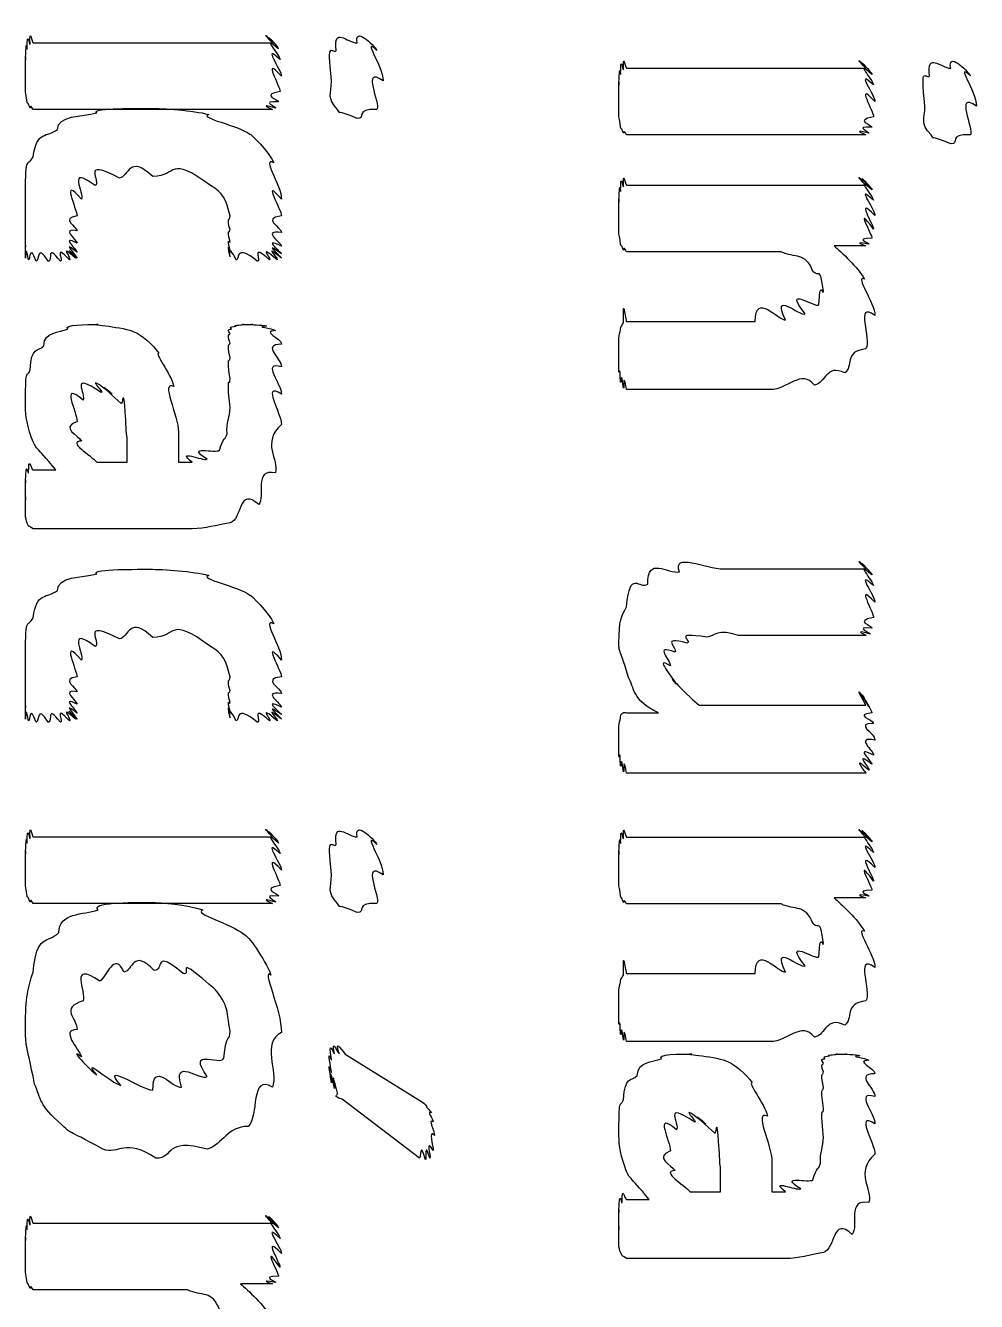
# Model space of a CAD drawing. Header units: millimetres. Extents: x 0 to 33.1, y 1.5 to 45.3.
# Drawn here: x 0.3794 to 0.5157, y 4.6505 to 4.8334 of the extents above; entities that cross this region are included whole.
import ezdxf

# ---------------------------------------------------------------- set-up
doc = ezdxf.new("R2010")
doc.units = ezdxf.units.MM
doc.header["$MEASUREMENT"] = 0
doc.layers.get('0').update_dxf_attribs({"linetype": 'CONTINUOUS'})

msp = doc.modelspace()

# ---------------------------------------------------------------- linework, layer by layer
at = {"color": 11, "linetype": 'Continuous'}
for p, q in [((0.380533, 4.83094), (0.414822, 4.83094)), ((0.465549, 4.82731), (0.499838, 4.82731)), ((0.414822, 4.8214), (0.380533, 4.8214)), ((0.426975, 4.8201), (0.426975, 4.8201)), ((0.499838, 4.81776), (0.465549, 4.81776)), ((0.51199, 4.81646), (0.51199, 4.81646)), ((0.465549, 4.81054), (0.499838, 4.81054)), ((0.499838, 4.80186), (0.495281, 4.80186)), ((0.487685, 4.801), (0.465549, 4.801)), ((0.382704, 4.79964), (0.382704, 4.79964)), ((0.465549, 4.79101), (0.483996, 4.79101)), ((0.486165, 4.78125), (0.465549, 4.78125)), ((0.393989, 4.77083), (0.393989, 4.77431)), ((0.401367, 4.77518), (0.401367, 4.77083)), ((0.389649, 4.77083), (0.393989, 4.77083)), ((0.401367, 4.77083), (0.403321, 4.77083)), ((0.380533, 4.76975), (0.383789, 4.76975)), ((0.403321, 4.76129), (0.380533, 4.76129)), ((0.479438, 4.75553), (0.499838, 4.75553)), ((0.499838, 4.74599), (0.481608, 4.74599)), ((0.475965, 4.736), (0.499838, 4.736)), ((0.465549, 4.73492), (0.470107, 4.73492)), ((0.382704, 4.73356), (0.382704, 4.73356)), ((0.499838, 4.72624), (0.465549, 4.72624)), ((0.380533, 4.71712), (0.414822, 4.71712)), ((0.465549, 4.71707), (0.499838, 4.71707)), ((0.499838, 4.70839), (0.495281, 4.70839)), ((0.414822, 4.70757), (0.380533, 4.70757)), ((0.487685, 4.70751), (0.465549, 4.70751)), ((0.426975, 4.70628), (0.426975, 4.70628)), ((0.465549, 4.69754), (0.483996, 4.69754)), ((0.486165, 4.68778), (0.465549, 4.68778)), ((0.425456, 4.68582), (0.436307, 4.6791)), ((0.397678, 4.68083), (0.397678, 4.68083)), ((0.435872, 4.67106), (0.424804, 4.67953)), ((0.398113, 4.67106), (0.398113, 4.67106)), ((0.486382, 4.67057), (0.486382, 4.66624)), ((0.479004, 4.66624), (0.479004, 4.66971)), ((0.474664, 4.66624), (0.479004, 4.66624)), ((0.486382, 4.66624), (0.488336, 4.66624)), ((0.465549, 4.66515), (0.468804, 4.66515)), ((0.380533, 4.66174), (0.414822, 4.66174)), ((0.488336, 4.65668), (0.465549, 4.65668)), ((0.402669, 4.65218), (0.380533, 4.65218)), ((0.414822, 4.65306), (0.410265, 4.65306))]:
    msp.add_line(p, q, dxfattribs=at)
for points in [[(0.379665, 4.83008), (0.379719, 4.83311), (0.379937, 4.83062), (0.3801, 4.83074)], [(0.3801, 4.83074), (0.379992, 4.83344), (0.380371, 4.83094), (0.380533, 4.83094)], [(0.414822, 4.83094), (0.412435, 4.83344), (0.415093, 4.83089), (0.415256, 4.83074)], [(0.415256, 4.83074), (0.412869, 4.83311), (0.41569, 4.8304), (0.41569, 4.83008)], [(0.423936, 4.82986), (0.423557, 4.83344), (0.42551, 4.83094), (0.426975, 4.83094)], [(0.426975, 4.83094), (0.426432, 4.83344), (0.429363, 4.83062), (0.429796, 4.82986)], [(0.379449, 4.82856), (0.379557, 4.83242), (0.379665, 4.82964), (0.379665, 4.83008)], [(0.379449, 4.82617), (0.379449, 4.83111), (0.379449, 4.82785), (0.379449, 4.82856)], [(0.41569, 4.83008), (0.412978, 4.83242), (0.415907, 4.82915), (0.415907, 4.82856)], [(0.415907, 4.82856), (0.41314, 4.83111), (0.416124, 4.82704), (0.416124, 4.82617)], [(0.423286, 4.82553), (0.422526, 4.83197), (0.423503, 4.82915), (0.423936, 4.82986)], [(0.429796, 4.82986), (0.427463, 4.83197), (0.430664, 4.82769), (0.430664, 4.82553)], [(0.416124, 4.82617), (0.41314, 4.82937), (0.416015, 4.8246), (0.415907, 4.824)], [(0.464681, 4.82644), (0.464735, 4.82949), (0.464953, 4.82699), (0.465115, 4.8271)], [(0.465115, 4.8271), (0.465007, 4.82981), (0.465386, 4.82731), (0.465549, 4.82731)], [(0.499838, 4.82731), (0.49745, 4.82981), (0.500108, 4.82726), (0.500271, 4.8271)], [(0.500271, 4.8271), (0.497885, 4.82949), (0.500706, 4.82676), (0.500706, 4.82644)], [(0.508951, 4.82622), (0.508572, 4.82981), (0.510525, 4.82731), (0.51199, 4.82731)], [(0.51199, 4.82731), (0.511447, 4.82981), (0.514378, 4.82699), (0.514811, 4.82622)], [(0.430664, 4.82553), (0.427463, 4.82781), (0.430339, 4.82215), (0.429796, 4.8214)], [(0.464464, 4.82493), (0.464572, 4.82878), (0.464681, 4.82601), (0.464681, 4.82644)], [(0.464464, 4.82254), (0.464464, 4.82747), (0.464464, 4.82422), (0.464464, 4.82493)], [(0.500706, 4.82644), (0.497993, 4.82878), (0.500922, 4.82553), (0.500922, 4.82493)], [(0.500922, 4.82493), (0.498156, 4.82747), (0.501139, 4.8234), (0.501139, 4.82254)], [(0.508301, 4.82189), (0.507542, 4.82835), (0.508518, 4.82553), (0.508951, 4.82622)], [(0.514811, 4.82622), (0.512478, 4.82835), (0.515679, 4.82406), (0.515679, 4.82189)], [(0.379449, 4.824), (0.379449, 4.82476), (0.379449, 4.82531), (0.379449, 4.82617)], [(0.424154, 4.8214), (0.422526, 4.82314), (0.423286, 4.82351), (0.423286, 4.82553)], [(0.501139, 4.82254), (0.498156, 4.82574), (0.501031, 4.82096), (0.500922, 4.82036)], [(0.379665, 4.82249), (0.379557, 4.82346), (0.379557, 4.82329), (0.379449, 4.824)], [(0.415907, 4.824), (0.412978, 4.82346), (0.415799, 4.82281), (0.41569, 4.82249)], [(0.515679, 4.82189), (0.512478, 4.82417), (0.515354, 4.81853), (0.514811, 4.81776)], [(0.3801, 4.82161), (0.379719, 4.82269), (0.379775, 4.82206), (0.379665, 4.82249)], [(0.380533, 4.8214), (0.379992, 4.82243), (0.380208, 4.8215), (0.3801, 4.82161)], [(0.415256, 4.82161), (0.412435, 4.82243), (0.414931, 4.8214), (0.414822, 4.8214)], [(0.41569, 4.82249), (0.412869, 4.82269), (0.415528, 4.82178), (0.415256, 4.82161)], [(0.464464, 4.82036), (0.464464, 4.82113), (0.464464, 4.82167), (0.464464, 4.82254)], [(0.509169, 4.81776), (0.507542, 4.8195), (0.508301, 4.81988), (0.508301, 4.82189)], [(0.384006, 4.81853), (0.38406, 4.82058), (0.387478, 4.82036), (0.389649, 4.8209)], [(0.389649, 4.8209), (0.388564, 4.82156), (0.394476, 4.82156), (0.397244, 4.82156)], [(0.397244, 4.82156), (0.399251, 4.82156), (0.403375, 4.82129), (0.405707, 4.82069)], [(0.405707, 4.82069), (0.404025, 4.82026), (0.410101, 4.81907), (0.411567, 4.81787)], [(0.426975, 4.8201), (0.423719, 4.82156), (0.424696, 4.82053), (0.424154, 4.8214)], [(0.429796, 4.8214), (0.426432, 4.82156), (0.428386, 4.8201), (0.426975, 4.8201)], [(0.464681, 4.81885), (0.464572, 4.81982), (0.464572, 4.81967), (0.464464, 4.82036)], [(0.500922, 4.82036), (0.497993, 4.81982), (0.500814, 4.81917), (0.500706, 4.81885)], [(0.380533, 4.81461), (0.381022, 4.81842), (0.382542, 4.81739), (0.384006, 4.81853)], [(0.411567, 4.81787), (0.411675, 4.81799), (0.414279, 4.81538), (0.415039, 4.81375)], [(0.465115, 4.81799), (0.464735, 4.81907), (0.464789, 4.81842), (0.464681, 4.81885)], [(0.465549, 4.81776), (0.465007, 4.81879), (0.465224, 4.81787), (0.465115, 4.81799)], [(0.500271, 4.81799), (0.49745, 4.81879), (0.499946, 4.81776), (0.499838, 4.81776)], [(0.500706, 4.81885), (0.497885, 4.81907), (0.500543, 4.81814), (0.500271, 4.81799)], [(0.51199, 4.81646), (0.508735, 4.81793), (0.509711, 4.81689), (0.509169, 4.81776)], [(0.514811, 4.81776), (0.511447, 4.81793), (0.5134, 4.81646), (0.51199, 4.81646)], [(0.379449, 4.80919), (0.379449, 4.81538), (0.379775, 4.81304), (0.380533, 4.81461)], [(0.392904, 4.81158), (0.387099, 4.81461), (0.390408, 4.81093), (0.389432, 4.81049)], [(0.397678, 4.81179), (0.394314, 4.81506), (0.394206, 4.81174), (0.392904, 4.81158)], [(0.405925, 4.81049), (0.399849, 4.81506), (0.401258, 4.81179), (0.397678, 4.81179)], [(0.415039, 4.81375), (0.41314, 4.81478), (0.416124, 4.81044), (0.416124, 4.80854)], [(0.389432, 4.81049), (0.3852, 4.81364), (0.387913, 4.80931), (0.387478, 4.80854)], [(0.464681, 4.80968), (0.464735, 4.81272), (0.464953, 4.81022), (0.465115, 4.81033)], [(0.465115, 4.81033), (0.465007, 4.81304), (0.465386, 4.81054), (0.465549, 4.81054)], [(0.499838, 4.81054), (0.49745, 4.81304), (0.500108, 4.81054), (0.500271, 4.81054)], [(0.500271, 4.81054), (0.497885, 4.81288), (0.500706, 4.81022), (0.500706, 4.8099)], [(0.387478, 4.80854), (0.384332, 4.81218), (0.386828, 4.80701), (0.386828, 4.80615)], [(0.416124, 4.80854), (0.41314, 4.81201), (0.416124, 4.80692), (0.416124, 4.80615)], [(0.464464, 4.80817), (0.464572, 4.81201), (0.464681, 4.80925), (0.464681, 4.80968)], [(0.464464, 4.80578), (0.464464, 4.81071), (0.464464, 4.80746), (0.464464, 4.80817)], [(0.500706, 4.8099), (0.497993, 4.81218), (0.500922, 4.80897), (0.500922, 4.80838)], [(0.500922, 4.80838), (0.498156, 4.81099), (0.501139, 4.80707), (0.501139, 4.80621)], [(0.379449, 4.80637), (0.379449, 4.80767), (0.379449, 4.80821), (0.379449, 4.80919)], [(0.408746, 4.80615), (0.408203, 4.80854), (0.407769, 4.80951), (0.405925, 4.81049)], [(0.501139, 4.80621), (0.498156, 4.80925), (0.501031, 4.80469), (0.500922, 4.80425)], [(0.500922, 4.80425), (0.497993, 4.80826), (0.500814, 4.80328), (0.500706, 4.80296)], [(0.379449, 4.80399), (0.379449, 4.80593), (0.379449, 4.8055), (0.379449, 4.80637)], [(0.386828, 4.80615), (0.384332, 4.80583), (0.386828, 4.80458), (0.386828, 4.80399)], [(0.408746, 4.80419), (0.408203, 4.80593), (0.408746, 4.80544), (0.408746, 4.80615)], [(0.416124, 4.80615), (0.41314, 4.80583), (0.416124, 4.80453), (0.416124, 4.80376)], [(0.464464, 4.8036), (0.464464, 4.80436), (0.464464, 4.8049), (0.464464, 4.80578)], [(0.379449, 4.80181), (0.379449, 4.80436), (0.379449, 4.80311), (0.379449, 4.80399)], [(0.386828, 4.80399), (0.384332, 4.80453), (0.386828, 4.80268), (0.386828, 4.80225)], [(0.386828, 4.80225), (0.384332, 4.8035), (0.386828, 4.80126), (0.386828, 4.80094)], [(0.408746, 4.80246), (0.408203, 4.80464), (0.408746, 4.8035), (0.408746, 4.80419)], [(0.408746, 4.80117), (0.408203, 4.80365), (0.408746, 4.80192), (0.408746, 4.80246)], [(0.416124, 4.80376), (0.41314, 4.80419), (0.416124, 4.80225), (0.416124, 4.80181)], [(0.464681, 4.80208), (0.464572, 4.80306), (0.464572, 4.8029), (0.464464, 4.8036)], [(0.379449, 4.80051), (0.379449, 4.80322), (0.379449, 4.80126), (0.379449, 4.80181)], [(0.379449, 4.80007), (0.379449, 4.80263), (0.379449, 4.80024), (0.379449, 4.80051)], [(0.379883, 4.79986), (0.379449, 4.80246), (0.379449, 4.79997), (0.379449, 4.80007)], [(0.380968, 4.79964), (0.379992, 4.80236), (0.380154, 4.79975), (0.379883, 4.79986)], [(0.382704, 4.79964), (0.381022, 4.80236), (0.381511, 4.79964), (0.380968, 4.79964)], [(0.38444, 4.79964), (0.382324, 4.80236), (0.38341, 4.79964), (0.382704, 4.79964)], [(0.385742, 4.79986), (0.383356, 4.80236), (0.384983, 4.79964), (0.38444, 4.79964)], [(0.38661, 4.80007), (0.38406, 4.80246), (0.386176, 4.79986), (0.385742, 4.79986)], [(0.386828, 4.80094), (0.384332, 4.8029), (0.386828, 4.8004), (0.386828, 4.80007)], [(0.386828, 4.80007), (0.384332, 4.80263), (0.386719, 4.80007), (0.38661, 4.80007)], [(0.408746, 4.80029), (0.408203, 4.80306), (0.408746, 4.80089), (0.408746, 4.80117)], [(0.409614, 4.79986), (0.408203, 4.80263), (0.408746, 4.80018), (0.408746, 4.80029)], [(0.412651, 4.79964), (0.409397, 4.80236), (0.410157, 4.79975), (0.409614, 4.79986)], [(0.414387, 4.79986), (0.411567, 4.80236), (0.413357, 4.79964), (0.412651, 4.79964)], [(0.415474, 4.79986), (0.412435, 4.80246), (0.414822, 4.79986), (0.414387, 4.79986)], [(0.416124, 4.80181), (0.41314, 4.80322), (0.416124, 4.80089), (0.416124, 4.80072)], [(0.416124, 4.80072), (0.41314, 4.80279), (0.416124, 4.80024), (0.416124, 4.80007)], [(0.416124, 4.80007), (0.41314, 4.80246), (0.415907, 4.79986), (0.415474, 4.79986)], [(0.465115, 4.80122), (0.464735, 4.80231), (0.464789, 4.80165), (0.464681, 4.80208)], [(0.465549, 4.801), (0.465007, 4.80203), (0.465224, 4.80111), (0.465115, 4.80122)], [(0.495281, 4.80186), (0.496257, 4.801), (0.498753, 4.79872), (0.499621, 4.7971)], [(0.500271, 4.80208), (0.49745, 4.80263), (0.499946, 4.80186), (0.499838, 4.80186)], [(0.500706, 4.80296), (0.497885, 4.8029), (0.500543, 4.80225), (0.500271, 4.80208)], [(0.492242, 4.79818), (0.491211, 4.801), (0.489692, 4.80003), (0.487685, 4.801)], [(0.493761, 4.79536), (0.493218, 4.79915), (0.493218, 4.79719), (0.492242, 4.79818)], [(0.491157, 4.7921), (0.487739, 4.79639), (0.492676, 4.79286), (0.49311, 4.7934)], [(0.49311, 4.7934), (0.493218, 4.79742), (0.493761, 4.79449), (0.493761, 4.79536)], [(0.499621, 4.7971), (0.498156, 4.79769), (0.501139, 4.79362), (0.501139, 4.79189)], [(0.465115, 4.79081), (0.465007, 4.79536), (0.465386, 4.79101), (0.465549, 4.79101)], [(0.483996, 4.79101), (0.483996, 4.79536), (0.487304, 4.79113), (0.488336, 4.79124)], [(0.488336, 4.79124), (0.486165, 4.79568), (0.490397, 4.79167), (0.491157, 4.7921)], [(0.501139, 4.79189), (0.498156, 4.79406), (0.500706, 4.78842), (0.499838, 4.78711)], [(0.385525, 4.78993), (0.384765, 4.79058), (0.388238, 4.79058), (0.389865, 4.79058)], [(0.389865, 4.79058), (0.3884, 4.79058), (0.393608, 4.79025), (0.395074, 4.7895)], [(0.409614, 4.79036), (0.409071, 4.79047), (0.410265, 4.79047), (0.410699, 4.79058)], [(0.410699, 4.79058), (0.409939, 4.79058), (0.411567, 4.79058), (0.412001, 4.79058)], [(0.412001, 4.79058), (0.411242, 4.79058), (0.413519, 4.79053), (0.413954, 4.79036)], [(0.464681, 4.78993), (0.464735, 4.79031), (0.464953, 4.79053), (0.465115, 4.79081)], [(0.382053, 4.78754), (0.382161, 4.78961), (0.384224, 4.78939), (0.385525, 4.78993)], [(0.395074, 4.7895), (0.395942, 4.78917), (0.397678, 4.78776), (0.398546, 4.78646)], [(0.408746, 4.78928), (0.408203, 4.79004), (0.4088, 4.78982), (0.408962, 4.78993)], [(0.408746, 4.78797), (0.408203, 4.78944), (0.408746, 4.78901), (0.408746, 4.78928)], [(0.408962, 4.78993), (0.408529, 4.79031), (0.409289, 4.79025), (0.409614, 4.79036)], [(0.413954, 4.79036), (0.41211, 4.79031), (0.414822, 4.79004), (0.415256, 4.78971)], [(0.415256, 4.78971), (0.41314, 4.78961), (0.416124, 4.78863), (0.416124, 4.78776)], [(0.464464, 4.78863), (0.464572, 4.78971), (0.464681, 4.78965), (0.464681, 4.78993)], [(0.3801, 4.78407), (0.380317, 4.78754), (0.381185, 4.78657), (0.382053, 4.78754)], [(0.408746, 4.78581), (0.408203, 4.78831), (0.408746, 4.78743), (0.408746, 4.78797)], [(0.416124, 4.78776), (0.41314, 4.78771), (0.416124, 4.78569), (0.416124, 4.7845)], [(0.464464, 4.78603), (0.464464, 4.78842), (0.464464, 4.78792), (0.464464, 4.78863)], [(0.499838, 4.78711), (0.496582, 4.78668), (0.498101, 4.7845), (0.496799, 4.78364)], [(0.398546, 4.78646), (0.397786, 4.78657), (0.400282, 4.78358), (0.400717, 4.78168)], [(0.408746, 4.78276), (0.408203, 4.78657), (0.408746, 4.78494), (0.408746, 4.78581)], [(0.416124, 4.7845), (0.41314, 4.78537), (0.416124, 4.78207), (0.416124, 4.7806)], [(0.464464, 4.78386), (0.464464, 4.78657), (0.464464, 4.78515), (0.464464, 4.78603)], [(0.464681, 4.78233), (0.464572, 4.78526), (0.464572, 4.78315), (0.464464, 4.78386)], [(0.379449, 4.77951), (0.379449, 4.78494), (0.379665, 4.78276), (0.3801, 4.78407)], [(0.3903, 4.78082), (0.385525, 4.78407), (0.388238, 4.78049), (0.387696, 4.77974)], [(0.391818, 4.7806), (0.387261, 4.78407), (0.390842, 4.78082), (0.3903, 4.78082)], [(0.393121, 4.77929), (0.388238, 4.78364), (0.392361, 4.78033), (0.391818, 4.7806)], [(0.408746, 4.77865), (0.408203, 4.78407), (0.408746, 4.78147), (0.408746, 4.78276)], [(0.465115, 4.78147), (0.464735, 4.7845), (0.464789, 4.7819), (0.464681, 4.78233)], [(0.465549, 4.78125), (0.465007, 4.78424), (0.465224, 4.78136), (0.465115, 4.78147)], [(0.492458, 4.7819), (0.490614, 4.78424), (0.488607, 4.78125), (0.486165, 4.78125)], [(0.496799, 4.78364), (0.494086, 4.78494), (0.494194, 4.78222), (0.492458, 4.7819)], [(0.387696, 4.77974), (0.384332, 4.78267), (0.386828, 4.778), (0.386828, 4.77669)], [(0.393772, 4.77735), (0.393446, 4.7825), (0.393392, 4.77875), (0.393121, 4.77929)], [(0.400717, 4.78168), (0.398654, 4.78267), (0.401367, 4.7775), (0.401367, 4.77518)], [(0.416124, 4.7806), (0.41314, 4.7825), (0.416124, 4.77772), (0.416124, 4.77626)], [(0.380317, 4.77431), (0.379449, 4.77686), (0.379449, 4.77778), (0.379449, 4.77951)], [(0.408311, 4.77496), (0.408203, 4.77658), (0.408746, 4.77724), (0.408746, 4.77865)], [(0.386828, 4.77669), (0.384332, 4.77572), (0.387044, 4.77474), (0.387478, 4.77387)], [(0.393989, 4.77431), (0.393772, 4.77626), (0.393881, 4.77647), (0.393772, 4.77735)], [(0.416124, 4.77626), (0.41314, 4.77365), (0.415799, 4.77121), (0.415256, 4.76932)], [(0.383789, 4.76975), (0.380751, 4.77339), (0.381022, 4.77257), (0.380317, 4.77431)], [(0.407226, 4.77257), (0.407769, 4.77453), (0.408149, 4.77399), (0.408311, 4.77496)], [(0.387478, 4.77387), (0.385362, 4.77382), (0.388781, 4.77186), (0.389649, 4.77083)], [(0.403321, 4.77083), (0.400825, 4.77279), (0.404893, 4.771), (0.40549, 4.77126)], [(0.40549, 4.77126), (0.402126, 4.77339), (0.406793, 4.77203), (0.407226, 4.77257)], [(0.379449, 4.76801), (0.379557, 4.77149), (0.379719, 4.76904), (0.379883, 4.76932)], [(0.379883, 4.76932), (0.379883, 4.77208), (0.380208, 4.76975), (0.380533, 4.76975)], [(0.379449, 4.76563), (0.379449, 4.77018), (0.379449, 4.76731), (0.379449, 4.76801)], [(0.415256, 4.76932), (0.412001, 4.76992), (0.413846, 4.76594), (0.412869, 4.76476)], [(0.379449, 4.76303), (0.379449, 4.76818), (0.379449, 4.76449), (0.379449, 4.76563)], [(0.412869, 4.76476), (0.409939, 4.76747), (0.410482, 4.76258), (0.408746, 4.76215)], [(0.379883, 4.76172), (0.379557, 4.76237), (0.379557, 4.76247), (0.379449, 4.76303)], [(0.380533, 4.76129), (0.379883, 4.76183), (0.379992, 4.76144), (0.379883, 4.76172)], [(0.408746, 4.76215), (0.406629, 4.76183), (0.405328, 4.76129), (0.403321, 4.76129)], [(0.473144, 4.7551), (0.471951, 4.75803), (0.476942, 4.75553), (0.479438, 4.75553)], [(0.499838, 4.75553), (0.49745, 4.75803), (0.500108, 4.75549), (0.500271, 4.75532)], [(0.500271, 4.75532), (0.497885, 4.75771), (0.500706, 4.75499), (0.500706, 4.75467)], [(0.468588, 4.75336), (0.468479, 4.75743), (0.471408, 4.75483), (0.473144, 4.7551)], [(0.500706, 4.75467), (0.497993, 4.757), (0.500922, 4.75375), (0.500922, 4.75315)], [(0.384006, 4.75244), (0.38406, 4.7545), (0.387478, 4.75429), (0.389649, 4.75483)], [(0.389649, 4.75483), (0.388564, 4.75549), (0.394476, 4.75549), (0.397244, 4.75549)], [(0.397244, 4.75549), (0.399251, 4.75549), (0.403375, 4.75521), (0.405707, 4.75461)], [(0.405707, 4.75461), (0.404025, 4.75418), (0.410101, 4.75299), (0.411567, 4.75179)], [(0.465549, 4.75011), (0.466037, 4.75569), (0.467393, 4.7525), (0.468588, 4.75336)], [(0.500922, 4.75315), (0.498156, 4.75569), (0.501139, 4.75163), (0.501139, 4.75076)], [(0.380533, 4.74854), (0.381022, 4.75233), (0.382542, 4.75131), (0.384006, 4.75244)], [(0.501139, 4.75076), (0.498156, 4.75396), (0.501031, 4.74918), (0.500922, 4.74858)], [(0.411567, 4.75179), (0.411675, 4.7519), (0.414279, 4.74929), (0.415039, 4.74767)], [(0.379449, 4.74311), (0.379449, 4.74929), (0.379775, 4.74696), (0.380533, 4.74854)], [(0.392904, 4.7455), (0.387099, 4.74854), (0.390408, 4.74485), (0.389432, 4.74442)], [(0.397678, 4.74571), (0.394314, 4.74897), (0.394206, 4.74567), (0.392904, 4.7455)], [(0.405925, 4.74442), (0.399849, 4.74897), (0.401258, 4.74571), (0.397678, 4.74571)], [(0.415039, 4.74767), (0.41314, 4.74869), (0.416124, 4.74436), (0.416124, 4.74246)], [(0.464464, 4.7449), (0.464464, 4.74832), (0.464789, 4.74869), (0.465549, 4.75011)], [(0.500922, 4.74858), (0.497993, 4.74804), (0.500814, 4.7474), (0.500706, 4.74707)], [(0.389432, 4.74442), (0.3852, 4.74756), (0.387913, 4.74322), (0.387478, 4.74246)], [(0.481608, 4.74599), (0.478624, 4.74701), (0.47819, 4.74593), (0.477051, 4.74576)], [(0.500489, 4.74621), (0.497558, 4.74701), (0.500108, 4.74599), (0.499838, 4.74599)], [(0.500706, 4.74707), (0.497885, 4.74729), (0.500597, 4.74636), (0.500489, 4.74621)], [(0.387478, 4.74246), (0.384332, 4.7461), (0.386828, 4.74094), (0.386828, 4.74007)], [(0.416124, 4.74246), (0.41314, 4.74593), (0.416124, 4.74083), (0.416124, 4.74007)], [(0.465767, 4.74013), (0.464464, 4.74468), (0.464464, 4.74333), (0.464464, 4.7449)], [(0.472493, 4.7436), (0.469347, 4.74485), (0.471843, 4.7424), (0.471843, 4.74164)], [(0.474229, 4.7449), (0.470215, 4.74599), (0.472928, 4.74419), (0.472493, 4.7436)], [(0.477051, 4.74576), (0.471843, 4.74658), (0.475097, 4.74522), (0.474229, 4.7449)], [(0.379449, 4.74029), (0.379449, 4.7416), (0.379449, 4.74214), (0.379449, 4.74311)], [(0.408746, 4.74007), (0.408203, 4.74246), (0.407769, 4.74343), (0.405925, 4.74442)], [(0.471843, 4.74164), (0.469347, 4.74328), (0.472114, 4.7399), (0.472711, 4.73904)], [(0.472711, 4.73904), (0.470649, 4.74138), (0.474501, 4.73703), (0.475965, 4.736)], [(0.379449, 4.7379), (0.379449, 4.73986), (0.379449, 4.73942), (0.379449, 4.74029)], [(0.386828, 4.74007), (0.384332, 4.73975), (0.386828, 4.7385), (0.386828, 4.7379)], [(0.408746, 4.73812), (0.408203, 4.73986), (0.408746, 4.73936), (0.408746, 4.74007)], [(0.416124, 4.74007), (0.41314, 4.73975), (0.416124, 4.73844), (0.416124, 4.73768)], [(0.470107, 4.73492), (0.466308, 4.73676), (0.466743, 4.73839), (0.465767, 4.74013)], [(0.499838, 4.736), (0.49745, 4.74035), (0.500108, 4.73594), (0.500271, 4.73579)], [(0.500271, 4.73579), (0.497885, 4.7399), (0.500706, 4.73525), (0.500706, 4.73492)], [(0.379449, 4.73574), (0.379449, 4.73828), (0.379449, 4.73703), (0.379449, 4.7379)], [(0.386828, 4.7379), (0.384332, 4.73844), (0.386828, 4.7366), (0.386828, 4.73617)], [(0.408746, 4.73639), (0.408203, 4.73856), (0.408746, 4.73742), (0.408746, 4.73812)], [(0.408746, 4.73508), (0.408203, 4.73757), (0.408746, 4.73583), (0.408746, 4.73639)], [(0.416124, 4.73768), (0.41314, 4.73812), (0.416124, 4.73617), (0.416124, 4.73574)], [(0.379449, 4.73443), (0.379449, 4.73714), (0.379449, 4.73519), (0.379449, 4.73574)], [(0.379449, 4.734), (0.379449, 4.73654), (0.379449, 4.73415), (0.379449, 4.73443)], [(0.379883, 4.73378), (0.379449, 4.73639), (0.379449, 4.73389), (0.379449, 4.734)], [(0.380968, 4.73356), (0.379992, 4.73628), (0.380154, 4.73367), (0.379883, 4.73378)], [(0.382704, 4.73356), (0.381022, 4.73628), (0.381511, 4.73356), (0.380968, 4.73356)], [(0.38444, 4.73356), (0.382324, 4.73628), (0.38341, 4.73356), (0.382704, 4.73356)], [(0.385742, 4.73378), (0.383356, 4.73628), (0.384983, 4.73356), (0.38444, 4.73356)], [(0.38661, 4.734), (0.38406, 4.73639), (0.386176, 4.73378), (0.385742, 4.73378)], [(0.386828, 4.73617), (0.384332, 4.73742), (0.386828, 4.73519), (0.386828, 4.73486)], [(0.386828, 4.73486), (0.384332, 4.73682), (0.386828, 4.73432), (0.386828, 4.734)], [(0.386828, 4.734), (0.384332, 4.73654), (0.386719, 4.734), (0.38661, 4.734)], [(0.408746, 4.73421), (0.408203, 4.73699), (0.408746, 4.73481), (0.408746, 4.73508)], [(0.409614, 4.73378), (0.408203, 4.73654), (0.408746, 4.7341), (0.408746, 4.73421)], [(0.412651, 4.73356), (0.409397, 4.73628), (0.410157, 4.73367), (0.409614, 4.73378)], [(0.414387, 4.73378), (0.411567, 4.73628), (0.413357, 4.73356), (0.412651, 4.73356)], [(0.415474, 4.73378), (0.412435, 4.73639), (0.414822, 4.73378), (0.414387, 4.73378)], [(0.416124, 4.73574), (0.41314, 4.73714), (0.416124, 4.73481), (0.416124, 4.73465)], [(0.416124, 4.73465), (0.41314, 4.73671), (0.416124, 4.73415), (0.416124, 4.734)], [(0.416124, 4.734), (0.41314, 4.73639), (0.415907, 4.73378), (0.415474, 4.73378)], [(0.464464, 4.73296), (0.464572, 4.73415), (0.464681, 4.73383), (0.464681, 4.73426)], [(0.464681, 4.73426), (0.464735, 4.73486), (0.464953, 4.73481), (0.465115, 4.73492)], [(0.465115, 4.73492), (0.465007, 4.73503), (0.465386, 4.73492), (0.465549, 4.73492)], [(0.500706, 4.73492), (0.497993, 4.7346), (0.500922, 4.734), (0.500922, 4.7334)], [(0.464464, 4.73058), (0.464464, 4.73313), (0.464464, 4.73242), (0.464464, 4.73296)], [(0.500922, 4.7334), (0.498156, 4.7334), (0.501139, 4.73204), (0.501139, 4.73101)], [(0.464464, 4.72863), (0.464464, 4.73139), (0.464464, 4.72987), (0.464464, 4.73058)], [(0.464681, 4.72732), (0.464572, 4.73025), (0.464572, 4.72808), (0.464464, 4.72863)], [(0.500922, 4.72885), (0.497993, 4.73036), (0.500814, 4.72786), (0.500706, 4.72754)], [(0.501139, 4.73101), (0.498156, 4.73156), (0.501031, 4.72944), (0.500922, 4.72885)], [(0.465115, 4.72646), (0.464735, 4.72949), (0.464789, 4.72689), (0.464681, 4.72732)], [(0.465549, 4.72624), (0.465007, 4.72922), (0.465224, 4.72635), (0.465115, 4.72646)], [(0.500271, 4.72667), (0.49745, 4.72922), (0.499946, 4.72624), (0.499838, 4.72624)], [(0.500706, 4.72754), (0.497885, 4.72965), (0.500543, 4.72683), (0.500271, 4.72667)], [(0.379665, 4.71625), (0.379719, 4.71929), (0.379937, 4.71679), (0.3801, 4.7169)], [(0.3801, 4.7169), (0.379992, 4.71962), (0.380371, 4.71712), (0.380533, 4.71712)], [(0.414822, 4.71712), (0.412435, 4.71962), (0.415093, 4.71707), (0.415256, 4.7169)], [(0.415256, 4.7169), (0.412869, 4.71929), (0.41569, 4.71658), (0.41569, 4.71625)], [(0.423936, 4.71604), (0.423557, 4.71962), (0.42551, 4.71712), (0.426975, 4.71712)], [(0.426975, 4.71712), (0.426432, 4.71962), (0.429363, 4.71679), (0.429796, 4.71604)], [(0.464681, 4.71619), (0.464735, 4.71924), (0.464953, 4.71674), (0.465115, 4.71685)], [(0.465115, 4.71685), (0.465007, 4.71957), (0.465386, 4.71707), (0.465549, 4.71707)], [(0.499838, 4.71707), (0.49745, 4.71957), (0.500108, 4.71707), (0.500271, 4.71707)], [(0.500271, 4.71707), (0.497885, 4.7194), (0.500706, 4.71674), (0.500706, 4.71642)], [(0.379449, 4.71474), (0.379557, 4.71858), (0.379665, 4.71582), (0.379665, 4.71625)], [(0.41569, 4.71625), (0.412978, 4.71858), (0.415907, 4.71533), (0.415907, 4.71474)], [(0.423286, 4.71169), (0.422526, 4.71815), (0.423503, 4.71533), (0.423936, 4.71604)], [(0.429796, 4.71604), (0.427463, 4.71815), (0.430664, 4.71386), (0.430664, 4.71169)], [(0.464464, 4.71468), (0.464572, 4.71853), (0.464681, 4.71576), (0.464681, 4.71619)], [(0.500706, 4.71642), (0.497993, 4.71869), (0.500922, 4.7155), (0.500922, 4.7149)], [(0.500922, 4.7149), (0.498156, 4.7175), (0.501139, 4.7136), (0.501139, 4.71272)], [(0.379449, 4.71235), (0.379449, 4.71729), (0.379449, 4.71403), (0.379449, 4.71474)], [(0.415907, 4.71474), (0.41314, 4.71729), (0.416124, 4.71322), (0.416124, 4.71235)], [(0.416124, 4.71235), (0.41314, 4.71556), (0.416015, 4.71078), (0.415907, 4.71018)], [(0.464464, 4.71229), (0.464464, 4.71724), (0.464464, 4.71397), (0.464464, 4.71468)], [(0.501139, 4.71272), (0.498156, 4.71576), (0.501031, 4.71121), (0.500922, 4.71078)], [(0.430664, 4.71169), (0.427463, 4.71397), (0.430339, 4.70833), (0.429796, 4.70757)], [(0.500922, 4.71078), (0.497993, 4.71479), (0.500814, 4.70979), (0.500706, 4.70947)], [(0.379449, 4.71018), (0.379449, 4.71094), (0.379449, 4.71149), (0.379449, 4.71235)], [(0.464464, 4.71013), (0.464464, 4.71089), (0.464464, 4.71143), (0.464464, 4.71229)], [(0.379665, 4.70865), (0.379557, 4.70964), (0.379557, 4.70947), (0.379449, 4.71018)], [(0.415907, 4.71018), (0.412978, 4.70964), (0.415799, 4.70899), (0.41569, 4.70865)], [(0.424154, 4.70757), (0.422526, 4.70931), (0.423286, 4.70969), (0.423286, 4.71169)], [(0.464681, 4.70861), (0.464572, 4.70958), (0.464572, 4.70942), (0.464464, 4.71013)], [(0.3801, 4.70779), (0.379719, 4.70888), (0.379775, 4.70822), (0.379665, 4.70865)], [(0.380533, 4.70757), (0.379992, 4.70861), (0.380208, 4.70768), (0.3801, 4.70779)], [(0.415256, 4.70779), (0.412435, 4.70861), (0.414931, 4.70757), (0.414822, 4.70757)], [(0.41569, 4.70865), (0.412869, 4.70888), (0.415528, 4.70796), (0.415256, 4.70779)], [(0.465115, 4.70774), (0.464735, 4.70882), (0.464789, 4.70817), (0.464681, 4.70861)], [(0.465549, 4.70751), (0.465007, 4.70856), (0.465224, 4.70763), (0.465115, 4.70774)], [(0.495281, 4.70839), (0.496257, 4.70751), (0.498753, 4.70524), (0.499621, 4.70361)], [(0.500271, 4.70861), (0.49745, 4.70915), (0.499946, 4.70839), (0.499838, 4.70839)], [(0.500706, 4.70947), (0.497885, 4.70942), (0.500543, 4.70876), (0.500271, 4.70861)], [(0.384224, 4.7034), (0.384224, 4.70632), (0.387696, 4.70594), (0.389865, 4.70665)], [(0.389865, 4.70665), (0.388564, 4.70774), (0.394532, 4.70774), (0.397461, 4.70774)], [(0.397461, 4.70774), (0.398817, 4.70774), (0.402669, 4.70742), (0.404839, 4.70665)], [(0.404839, 4.70665), (0.403321, 4.70617), (0.409071, 4.70464), (0.410699, 4.70318)], [(0.426975, 4.70628), (0.423719, 4.70774), (0.424696, 4.70671), (0.424154, 4.70757)], [(0.429796, 4.70757), (0.426432, 4.70774), (0.428386, 4.70628), (0.426975, 4.70628)], [(0.492242, 4.70469), (0.491211, 4.70751), (0.489692, 4.70654), (0.487685, 4.70751)], [(0.493761, 4.70188), (0.493218, 4.70568), (0.493218, 4.70372), (0.492242, 4.70469)], [(0.380533, 4.69775), (0.381022, 4.70329), (0.382596, 4.70182), (0.384224, 4.7034)], [(0.410699, 4.70318), (0.411242, 4.70313), (0.413738, 4.69965), (0.414606, 4.69732)], [(0.491157, 4.69862), (0.487739, 4.7029), (0.492676, 4.69938), (0.49311, 4.69993)], [(0.49311, 4.69993), (0.493218, 4.70394), (0.493761, 4.70101), (0.493761, 4.70188)], [(0.499621, 4.70361), (0.498156, 4.70421), (0.501139, 4.70014), (0.501139, 4.6984)], [(0.397894, 4.69797), (0.394749, 4.70122), (0.394857, 4.69792), (0.393554, 4.69775)], [(0.402018, 4.69754), (0.397786, 4.70122), (0.399306, 4.69797), (0.397894, 4.69797)], [(0.465115, 4.69732), (0.465007, 4.70188), (0.465386, 4.69754), (0.465549, 4.69754)], [(0.483996, 4.69754), (0.483996, 4.70188), (0.487304, 4.69764), (0.488336, 4.69775)], [(0.488336, 4.69775), (0.486165, 4.70221), (0.490397, 4.69819), (0.491157, 4.69862)], [(0.390082, 4.69646), (0.385525, 4.69949), (0.388238, 4.69482), (0.387696, 4.69363)], [(0.393554, 4.69775), (0.392144, 4.70079), (0.39106, 4.69706), (0.390082, 4.69646)], [(0.405707, 4.69601), (0.400553, 4.70053), (0.403429, 4.6971), (0.402018, 4.69754)], [(0.501139, 4.6984), (0.498156, 4.70057), (0.500706, 4.69493), (0.499838, 4.69363)], [(0.379449, 4.68994), (0.379449, 4.69417), (0.379775, 4.69547), (0.380533, 4.69775)], [(0.414606, 4.69732), (0.41314, 4.69851), (0.416124, 4.69228), (0.416124, 4.68907)], [(0.464681, 4.69646), (0.464735, 4.69683), (0.464953, 4.69706), (0.465115, 4.69732)], [(0.407878, 4.69342), (0.407226, 4.69461), (0.406685, 4.69532), (0.405707, 4.69601)], [(0.464464, 4.69515), (0.464572, 4.69624), (0.464681, 4.69618), (0.464681, 4.69646)], [(0.387696, 4.69363), (0.384332, 4.69254), (0.386828, 4.69114), (0.386828, 4.68951)], [(0.464464, 4.69254), (0.464464, 4.69493), (0.464464, 4.69444), (0.464464, 4.69515)], [(0.499838, 4.69363), (0.496582, 4.69319), (0.498101, 4.69103), (0.496799, 4.69015)], [(0.408746, 4.68929), (0.408203, 4.69243), (0.408421, 4.69228), (0.407878, 4.69342)], [(0.464464, 4.69038), (0.464464, 4.69308), (0.464464, 4.69168), (0.464464, 4.69254)], [(0.464681, 4.68886), (0.464572, 4.69179), (0.464572, 4.68967), (0.464464, 4.69038)], [(0.465115, 4.68799), (0.464735, 4.69103), (0.464789, 4.68842), (0.464681, 4.68886)], [(0.465549, 4.68778), (0.465007, 4.69075), (0.465224, 4.68788), (0.465115, 4.68799)], [(0.492458, 4.68842), (0.490614, 4.69075), (0.488607, 4.68778), (0.486165, 4.68778)], [(0.496799, 4.69015), (0.494086, 4.69146), (0.494194, 4.68875), (0.492458, 4.68842)], [(0.380751, 4.68169), (0.379449, 4.6881), (0.379449, 4.68679), (0.379449, 4.68994)], [(0.386828, 4.68951), (0.384332, 4.68951), (0.387044, 4.68679), (0.387478, 4.6856)], [(0.407878, 4.68539), (0.408203, 4.68924), (0.408746, 4.68772), (0.408746, 4.68929)], [(0.416124, 4.68907), (0.41314, 4.68767), (0.41569, 4.68343), (0.414822, 4.68126)], [(0.423286, 4.68517), (0.422689, 4.68853), (0.423557, 4.68593), (0.423719, 4.68604)], [(0.423719, 4.68604), (0.423122, 4.68864), (0.424208, 4.68604), (0.424371, 4.68604)], [(0.424371, 4.68604), (0.423557, 4.68864), (0.425022, 4.68599), (0.425456, 4.68582)], [(0.387478, 4.6856), (0.385362, 4.68722), (0.388781, 4.6836), (0.389649, 4.683)], [(0.40549, 4.68278), (0.402453, 4.68707), (0.407281, 4.68425), (0.407878, 4.68539)], [(0.423286, 4.68343), (0.422526, 4.68767), (0.423286, 4.68474), (0.423286, 4.68517)], [(0.423286, 4.68192), (0.422526, 4.68636), (0.423286, 4.68289), (0.423286, 4.68343)], [(0.389649, 4.683), (0.387261, 4.68593), (0.391818, 4.68181), (0.393121, 4.68147)], [(0.393121, 4.68147), (0.389974, 4.68517), (0.39605, 4.68083), (0.397678, 4.68083)], [(0.397678, 4.68083), (0.397678, 4.68517), (0.400499, 4.68099), (0.401801, 4.68126)], [(0.401801, 4.68126), (0.40039, 4.68576), (0.40446, 4.68207), (0.40549, 4.68278)], [(0.423719, 4.68104), (0.422689, 4.68549), (0.423394, 4.68147), (0.423286, 4.68192)], [(0.424154, 4.68039), (0.42296, 4.68506), (0.423828, 4.68078), (0.423719, 4.68104)], [(0.467068, 4.68294), (0.467176, 4.685), (0.469239, 4.68479), (0.47054, 4.68533)], [(0.47054, 4.68533), (0.469781, 4.68599), (0.473253, 4.68599), (0.474881, 4.68599)], [(0.474881, 4.68599), (0.473415, 4.68599), (0.478624, 4.68565), (0.480089, 4.6849)], [(0.480089, 4.6849), (0.480957, 4.68457), (0.482693, 4.68317), (0.483561, 4.68186)], [(0.493761, 4.68468), (0.493218, 4.68544), (0.493815, 4.68522), (0.493978, 4.68533)], [(0.493761, 4.68338), (0.493218, 4.68485), (0.493761, 4.6844), (0.493761, 4.68468)], [(0.493978, 4.68533), (0.493544, 4.68571), (0.494303, 4.68565), (0.494629, 4.68576)], [(0.494629, 4.68576), (0.494086, 4.68587), (0.495281, 4.68587), (0.495714, 4.68599)], [(0.495714, 4.68599), (0.494954, 4.68599), (0.496582, 4.68599), (0.497017, 4.68599)], [(0.497017, 4.68599), (0.496257, 4.68599), (0.498535, 4.68593), (0.498969, 4.68576)], [(0.498969, 4.68576), (0.497125, 4.68571), (0.499838, 4.68544), (0.500271, 4.68511)], [(0.500271, 4.68511), (0.498156, 4.685), (0.501139, 4.68403), (0.501139, 4.68317)], [(0.414822, 4.68126), (0.411567, 4.68317), (0.412924, 4.67708), (0.41135, 4.67562)], [(0.465115, 4.67947), (0.465332, 4.68294), (0.4662, 4.68197), (0.467068, 4.68294)], [(0.493761, 4.68121), (0.493218, 4.68371), (0.493761, 4.68283), (0.493761, 4.68338)], [(0.501139, 4.68317), (0.498156, 4.68311), (0.501139, 4.6811), (0.501139, 4.6799)], [(0.384657, 4.67583), (0.381293, 4.67882), (0.381728, 4.67942), (0.380751, 4.68169)], [(0.483561, 4.68186), (0.482801, 4.68197), (0.485297, 4.67899), (0.485732, 4.67708)], [(0.493761, 4.67817), (0.493218, 4.68197), (0.493761, 4.68033), (0.493761, 4.68121)], [(0.424804, 4.67953), (0.423286, 4.67996), (0.424263, 4.68012), (0.424154, 4.68039)], [(0.436307, 4.6791), (0.436143, 4.67925), (0.436794, 4.67876), (0.436957, 4.67844)], [(0.464464, 4.67492), (0.464464, 4.68033), (0.464681, 4.67817), (0.465115, 4.67947)], [(0.475315, 4.67622), (0.47054, 4.67947), (0.473253, 4.67589), (0.472711, 4.67513)], [(0.476833, 4.676), (0.472276, 4.67947), (0.475857, 4.67622), (0.475315, 4.67622)], [(0.478136, 4.67469), (0.473253, 4.67904), (0.477376, 4.67572), (0.476833, 4.676)], [(0.493761, 4.67404), (0.493218, 4.67947), (0.493761, 4.67686), (0.493761, 4.67817)], [(0.501139, 4.6799), (0.498156, 4.68078), (0.501139, 4.67746), (0.501139, 4.676)], [(0.436957, 4.67844), (0.436578, 4.67865), (0.437446, 4.6779), (0.437608, 4.67757)], [(0.437608, 4.67757), (0.436849, 4.67796), (0.437825, 4.67671), (0.437825, 4.67626)], [(0.472711, 4.67513), (0.469347, 4.67806), (0.471843, 4.67339), (0.471843, 4.6721)], [(0.478787, 4.67275), (0.478461, 4.6779), (0.478407, 4.67415), (0.478136, 4.67469)], [(0.485732, 4.67708), (0.483669, 4.67806), (0.486382, 4.6729), (0.486382, 4.67057)], [(0.501139, 4.676), (0.498156, 4.6779), (0.501139, 4.67312), (0.501139, 4.67165)], [(0.390517, 4.67236), (0.384657, 4.67562), (0.386393, 4.67426), (0.384657, 4.67583)], [(0.41135, 4.67562), (0.408365, 4.67562), (0.407769, 4.67312), (0.40549, 4.67236)], [(0.437825, 4.67626), (0.437011, 4.67692), (0.438043, 4.67507), (0.438043, 4.67432)], [(0.438043, 4.67432), (0.437011, 4.67535), (0.437935, 4.67275), (0.437825, 4.67215)], [(0.398113, 4.67106), (0.393772, 4.67404), (0.392796, 4.6715), (0.390517, 4.67236)], [(0.40549, 4.67236), (0.399251, 4.67404), (0.400825, 4.67106), (0.398113, 4.67106)], [(0.43674, 4.67085), (0.435872, 4.67389), (0.436143, 4.67096), (0.435872, 4.67106)], [(0.437392, 4.67106), (0.436415, 4.67389), (0.437011, 4.67085), (0.43674, 4.67085)], [(0.437825, 4.67215), (0.43674, 4.67421), (0.4375, 4.67122), (0.437392, 4.67106)], [(0.465332, 4.66971), (0.464464, 4.67225), (0.464464, 4.67318), (0.464464, 4.67492)], [(0.493326, 4.67036), (0.493218, 4.67199), (0.493761, 4.67264), (0.493761, 4.67404)], [(0.471843, 4.6721), (0.469347, 4.67111), (0.47206, 4.67014), (0.472493, 4.66928)], [(0.479004, 4.66971), (0.478787, 4.67165), (0.478896, 4.67188), (0.478787, 4.67275)], [(0.501139, 4.67165), (0.498156, 4.66906), (0.500814, 4.66661), (0.500271, 4.66471)], [(0.492242, 4.66797), (0.492785, 4.66992), (0.493164, 4.66938), (0.493326, 4.67036)], [(0.468804, 4.66515), (0.465767, 4.66878), (0.466037, 4.66797), (0.465332, 4.66971)], [(0.472493, 4.66928), (0.470378, 4.66922), (0.473796, 4.66726), (0.474664, 4.66624)], [(0.488336, 4.66624), (0.48584, 4.66818), (0.489908, 4.66639), (0.490506, 4.66667)], [(0.490506, 4.66667), (0.487142, 4.66878), (0.491808, 4.66743), (0.492242, 4.66797)], [(0.464464, 4.66342), (0.464572, 4.66689), (0.464735, 4.66444), (0.464899, 4.66471)], [(0.464899, 4.66471), (0.464899, 4.66749), (0.465224, 4.66515), (0.465549, 4.66515)], [(0.464464, 4.66103), (0.464464, 4.66558), (0.464464, 4.66271), (0.464464, 4.66342)], [(0.500271, 4.66471), (0.497017, 4.66531), (0.498861, 4.66135), (0.497885, 4.66015)], [(0.379449, 4.65935), (0.379557, 4.66319), (0.379665, 4.66043), (0.379665, 4.66086)], [(0.379665, 4.66086), (0.379719, 4.6639), (0.379937, 4.6614), (0.3801, 4.66151)], [(0.3801, 4.66151), (0.379992, 4.66422), (0.380371, 4.66174), (0.380533, 4.66174)], [(0.414822, 4.66174), (0.412435, 4.66422), (0.415093, 4.66174), (0.415256, 4.66174)], [(0.415256, 4.66174), (0.412869, 4.66407), (0.41569, 4.6614), (0.41569, 4.66108)], [(0.41569, 4.66108), (0.412978, 4.66336), (0.415907, 4.66015), (0.415907, 4.65956)], [(0.464464, 4.65842), (0.464464, 4.66357), (0.464464, 4.65989), (0.464464, 4.66103)], [(0.497885, 4.66015), (0.494954, 4.66287), (0.495497, 4.65799), (0.493761, 4.65756)], [(0.379449, 4.65696), (0.379449, 4.66189), (0.379449, 4.65864), (0.379449, 4.65935)], [(0.415907, 4.65956), (0.41314, 4.66217), (0.416124, 4.65826), (0.416124, 4.65739)], [(0.415907, 4.65543), (0.412978, 4.65944), (0.415799, 4.65446), (0.41569, 4.65414)], [(0.416124, 4.65739), (0.41314, 4.66043), (0.416015, 4.65587), (0.415907, 4.65543)], [(0.464899, 4.65712), (0.464572, 4.65776), (0.464572, 4.65788), (0.464464, 4.65842)], [(0.465549, 4.65668), (0.464899, 4.65722), (0.465007, 4.65685), (0.464899, 4.65712)], [(0.493761, 4.65756), (0.491644, 4.65722), (0.490343, 4.65668), (0.488336, 4.65668)], [(0.379449, 4.65479), (0.379449, 4.65554), (0.379449, 4.65608), (0.379449, 4.65696)], [(0.379665, 4.65326), (0.379557, 4.65424), (0.379557, 4.65408), (0.379449, 4.65479)], [(0.3801, 4.6524), (0.379719, 4.65349), (0.379775, 4.65283), (0.379665, 4.65326)], [(0.415256, 4.65326), (0.412435, 4.65381), (0.414931, 4.65306), (0.414822, 4.65306)], [(0.41569, 4.65414), (0.412869, 4.65408), (0.415528, 4.65343), (0.415256, 4.65326)], [(0.380533, 4.65218), (0.379992, 4.65321), (0.380208, 4.65229), (0.3801, 4.6524)], [(0.407226, 4.64936), (0.406196, 4.65218), (0.404676, 4.65121), (0.402669, 4.65218)], [(0.410265, 4.65306), (0.411242, 4.65218), (0.413738, 4.6499), (0.414606, 4.64828)]]:
    msp.add_open_spline(points, degree=3, dxfattribs=at)

doc.saveas('drawing.dxf')
